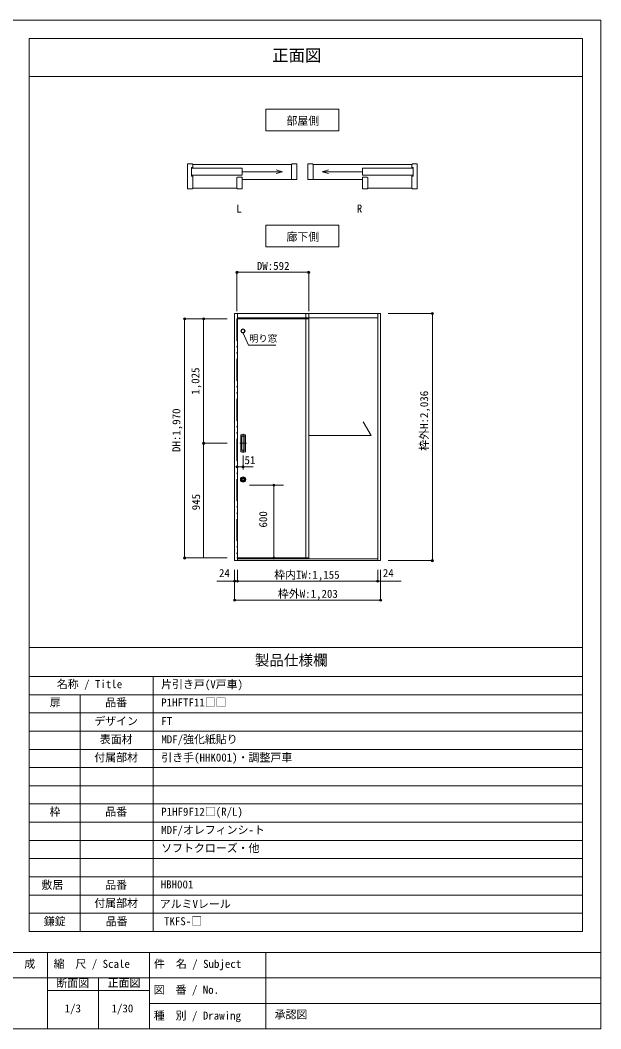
# Model space of a CAD drawing. Units: millimetres on the paper, enlarged 10 times, with parts at other scales. Extents: x -2000 to 11221, y -1870 to 1385.
# Drawn here: x 405 to 2000, y -1385 to 1385 of the extents above; entities that cross this region are included whole.
import ezdxf
from ezdxf.enums import TextEntityAlignment as Align

# ---------------------------------------------------------------- set-up
doc = ezdxf.new("R2010")
doc.units = ezdxf.units.MM
doc.header["$LTSCALE"] = 10
doc.header["$PDMODE"] = 32
doc.header["$PDSIZE"] = 6
doc.linetypes.add('DASHED_DOUBLE_DOTTED', pattern=[11, 6, -1.5, 0.25, -1.5, 0.25, -1.5])
doc.layers.add('1-1_0', color=7, linetype='Continuous', lineweight=18)
doc.layers.add('3-0', color=7, linetype='Continuous', lineweight=20)
doc.styles.add('ＭＳ ゴシック', font='')
doc.styles.get('ＭＳ ゴシック').set_extended_font_data('MS Gothic')

msp = doc.modelspace()

# ---------------------------------------------------------------- linework, layer by layer
at = {"layer": '1-1_0'}
for p, q in [((1950, 1335), (430, 1335)), ((430, -337.5), (430, 1335)), ((1950, -1117.5), (1950, 1335)), ((430, 1230), (1950, 1230)), ((430, -1117.5), (430, -337.5)), ((430, -337.5), (1950, -337.5)), ((430, -417.5), (1950, -417.5)), ((770, -1117.5), (770, -417.5)), ((430, -467.5), (1950, -467.5)), ((570, -1117.5), (570, -467.5)), ((430, -517.5), (1950, -517.5)), ((430, -567.5), (1950, -567.5)), ((430, -617.5), (1950, -617.5)), ((430, -667.5), (1950, -667.5)), ((430, -717.5), (1950, -717.5)), ((430, -767.5), (1950, -767.5)), ((430, -817.5), (1950, -817.5)), ((430, -867.5), (1950, -867.5)), ((430, -917.5), (1950, -917.5)), ((430, -967.5), (1950, -967.5)), ((430, -1017.5), (1950, -1017.5))]:
    msp.add_line(p, q, dxfattribs=at)
at = {"layer": '1-1_0', "lineweight": 20}
for p, q in [((430, -1067.5), (1950, -1067.5)), ((430, -1117.5), (1950, -1117.5)), ((2000, -1175), (-2000, -1175)), ((2000, -1175), (-2000, -1175)), ((480, -1175), (480, -1385)), ((760, -1175), (760, -1385)), ((1080, -1175), (1080, -1385)), ((2000, -1245), (-1190, -1245)), ((2000, -1245), (-1190, -1245)), ((620, -1245), (620, -1385)), ((760, -1280), (480, -1280)), ((2000, -1315), (760, -1315)), ((2000, -1315), (760, -1315)), ((-2000, -1385), (2000, -1385)), ((-2000, -1385), (2000, -1385))]:
    msp.add_line(p, q, dxfattribs=at)
at = {"layer": '1-1_0'}
msp.add_lwpolyline([(2000, -1385), (2000, 1385), (-2000, 1385), (-2000, -1385)], dxfattribs=at)
at = {"layer": '1-1_0', "lineweight": 20}
for points in [[(430, 1230), (1950, 1230), (430, 1230)], [(430, 1230), (430, -337.5), (430, 1230)]]:
    msp.add_lwpolyline(points, dxfattribs=at)
msp.add_lwpolyline([(430, 1230), (1950, 1230), (1950, -337.5), (430, -337.5)], close=True, dxfattribs=at)
at = {"layer": '3-0'}
for p, q in [((877.36, 990.19), (864.46, 990.19)), ((864.46, 921.79), (864.46, 990.19)), ((875.86, 980.59), (875.86, 957.04)), ((878.86, 980.59), (875.86, 980.59)), ((875.86, 978.79), (1014.87, 978.79)), ((878.86, 988.39), (1150.66, 988.39)), ((1014.87, 978.79), (1014.87, 958.99)), ((1125.21, 968.89), (1107.82, 973.55)), ((1150.66, 988.69), (1150.66, 947.59)), ((1165.06, 947.59), (1165.06, 990.19)), ((1195.06, 947.59), (1195.06, 990.19)), ((1209.46, 988.69), (1209.46, 947.59)), ((1481.26, 988.39), (1209.46, 988.39)), ((1234.91, 968.89), (1252.3, 973.55)), ((1484.26, 978.79), (1345.25, 978.79)), ((1345.25, 978.79), (1345.25, 958.99)), ((1481.26, 980.59), (1484.26, 980.59)), ((1482.76, 990.19), (1495.66, 990.19)), ((1484.26, 980.59), (1484.26, 957.04)), ((1495.66, 921.79), (1495.66, 990.19)), ((1014.87, 958.99), (875.86, 958.99)), ((875.86, 957.04), (878.86, 957.04)), ((1014.87, 968.89), (1125.21, 968.89)), ((1014.87, 921.79), (1014.87, 954.19)), ((1014.87, 947.59), (1165.06, 947.59)), ((1125.21, 968.89), (1107.82, 964.23)), ((1345.25, 947.59), (1195.06, 947.59)), ((1234.91, 968.89), (1252.3, 964.23)), ((1345.25, 968.89), (1234.91, 968.89)), ((1345.25, 958.99), (1484.26, 958.99)), ((1345.25, 921.79), (1345.25, 954.19)), ((1484.26, 957.04), (1481.26, 957.04)), ((877.36, 921.79), (864.46, 921.79)), ((878.86, 923.59), (1000.47, 923.59)), ((1481.26, 923.59), (1359.65, 923.59)), ((1482.76, 921.79), (1495.66, 921.79)), ((1002, 579.59), (994, 579.59)), ((1002, 579.59), (994, 579.59)), ((1000.33, 564.82), (1197.66, 564.82)), ((1002, 579.59), (1189.66, 579.59)), ((1002, 567.59), (1189.66, 567.59)), ((1197.66, 579.59), (1189.66, 579.59)), ((1197.66, -93.85), (1197.66, 579.59)), ((1197.66, 579.59), (1395, 579.59)), ((1197.66, 569.92), (1197.66, -93.08)), ((1197.66, 567.59), (1197.66, -94.08)), ((1197.66, 567.59), (1387, 567.59)), ((1197.66, 564.82), (1197.66, -94.18)), ((1387, 579.59), (1387, 571.59)), ((1395, 579.59), (1387, 579.59)), ((1369.28, 244.09), (1346.72, 281.81)), ((1008.08, 223.15), (1026.36, 223.15)), ((1017.33, 249.25), (1017.33, 196.98)), ((1197.66, 244.09), (1369.28, 244.09)), ((1000.33, -91.85), (1197.66, -91.85)), ((1002, -94.18), (1002, -99.18)), ((1002, -94.18), (1387, -94.18)), ((1002, -99.18), (1387, -99.18)), ((1387, -94.18), (1387, -99.18))]:
    msp.add_line(p, q, dxfattribs=at)
at = {"layer": '3-0', "color": 4, "lineweight": 9}
for p, q in [((1000.33, 692.67), (1000.33, 585.51)), ((1000.33, 692.67), (1197.66, 692.67)), ((1197.66, 692.67), (1197.66, 585.51)), ((856.61, 564.82), (973.39, 564.82)), ((856.61, 564.82), (856.61, -91.85)), ((908.93, 564.82), (973.39, 564.82)), ((908.93, 223.15), (908.93, 564.82)), ((1415.84, 579.59), (1537.19, 579.59)), ((1537.19, 579.59), (1537.19, -99.18)), ((1032.53, 492.39), (1017.19, 525.66)), ((1106.87, 492.39), (1032.53, 492.39)), ((908.93, 223.15), (973.39, 223.15)), ((908.93, -91.85), (908.93, 223.15)), ((1017.33, 189.25), (1017.33, 151.4)), ((1000.33, 158.52), (1045.22, 158.52)), ((1128.33, 108.15), (1035, 108.15)), ((1101.66, -91.85), (1101.66, 108.15)), ((856.61, -91.85), (973.39, -91.85)), ((1128.33, -91.85), (1035, -91.85)), ((1415.84, -99.18), (1537.19, -99.18)), ((994, -124.9), (994, -155.57)), ((994, -124.9), (994, -155.57)), ((1002, -124.9), (1002, -155.57)), ((1387, -155.57), (1387, -124.9)), ((1395, -124.9), (1395, -155.57)), ((1002, -155.57), (945.47, -155.57)), ((994, -155.57), (994, -207.9)), ((1002, -155.57), (1452, -155.57)), ((1387, -155.57), (1443.53, -155.57)), ((1395, -207.9), (1395, -155.57)), ((994, -207.9), (1395, -207.9))]:
    msp.add_line(p, q, dxfattribs=at)
at = {"layer": '3-0', "linetype": 'DASHED_DOUBLE_DOTTED'}
msp.add_line((1000.33, 564.82), (1000.33, -91.85), dxfattribs=at)
at = {"layer": '3-0', "color": 3}
for p, q in [((1011, 246.49), (1023.66, 246.49)), ((1011, 199.82), (1011, 246.49)), ((1011, 242.49), (1023.66, 242.49)), ((1012.66, 203.82), (1012.66, 242.49)), ((1022, 242.49), (1022, 203.82)), ((1023.66, 246.49), (1023.66, 199.82)), ((1023.66, 203.82), (1011, 203.82)), ((1023.66, 199.82), (1011, 199.82))]:
    msp.add_line(p, q, dxfattribs=at)
at = {"layer": '3-0'}
for points in [[(1080.06, 1140.93), (1280.06, 1140.93), (1280.06, 1080.93), (1080.06, 1080.93)], [(1080.06, 762.25), (1280.06, 762.25), (1280.06, 822.25), (1080.06, 822.25)]]:
    msp.add_lwpolyline(points, close=True, dxfattribs=at)
for points in [[(877.36, 990.19), (878.86, 988.69), (878.86, 980.59)], [(1150.66, 988.69), (1152.16, 990.19), (1165.06, 990.19)], [(1209.46, 988.69), (1207.96, 990.19), (1195.06, 990.19)], [(1482.76, 990.19), (1481.26, 988.69), (1481.26, 980.59)], [(877.36, 921.79), (878.86, 923.29), (878.86, 957.04)], [(1000.47, 923.29), (1000.47, 952.69), (1001.97, 954.19), (1014.87, 954.19)], [(1359.65, 923.29), (1359.65, 952.69), (1358.15, 954.19), (1345.25, 954.19)], [(1482.76, 921.79), (1481.26, 923.29), (1481.26, 957.04)], [(1000.47, 923.29), (1001.97, 921.79), (1014.87, 921.79)], [(1359.65, 923.29), (1358.15, 921.79), (1345.25, 921.79)], [(994, 579.59), (994, -99.18), (1002, -99.18), (1002, 579.59)], [(1189.66, 579.59), (1189.66, -94.18), (1197.66, -94.18)], [(1189.66, 567.59), (1197.66, 567.59), (1197.66, -94.08)], [(1387, 579.59), (1387, -99.18), (1395, -99.18), (1395, 579.59)]]:
    msp.add_lwpolyline(points, dxfattribs=at)
at = {"layer": '3-0', "color": 3}
for radius in [5.83, 4.5]:
    msp.add_circle((1017, 531.49), radius, dxfattribs=at)
at = {"layer": '3-0', "lineweight": 18}
for radius in [7.33, 5.67, 5]:
    msp.add_circle((1017.33, 123.49), radius, dxfattribs=at)
for start, end in [(124.19308, 304.19308), (304.19308, 124.19308)]:
    msp.add_arc((1017.33, 123.49), 2.67, start, end, dxfattribs=at)
at = {"layer": '3-0', "color": 4}
for p in [(1000.33, 692.67), (1197.66, 692.67), (1537.19, 579.59), (856.61, 564.82), (908.93, 564.82), (908.93, 223.15), (1000.33, 158.52), (1017.33, 158.52), (1101.66, 108.15), (856.61, -91.85), (1101.66, -91.85), (1537.19, -99.18), (994, -155.57), (1002, -155.57), (1387, -155.57), (994, -207.9), (1395, -207.9)]:
    msp.add_point(p, dxfattribs=at)

# ---------------------------------------------------------------- texts
at = {"layer": '1-1_0', "style": 'ＭＳ ゴシック'}
for s, height, p in [('正面図', 32.99, (1097.24, 1261.98)), ('製品仕様欄', 29.33, (1049.4, -396.07)), ('名称 / Title', 21.99, (505.64, -456.06)), ('片引き戸(V戸車)', 21.99, (792.33, -456.36)), ('扉', 21.99, (486.33, -506.36)), ('品番', 21.99, (638.67, -506.36)), ('P1HFTF11□□', 21.99, (792.33, -506.36)), ('デザイン', 21.99, (608.75, -557.5)), ('FT', 21.99, (792.7, -557.5)), ('表面材', 21.99, (623.75, -607.5)), ('MDF/強化紙貼り', 21.99, (792.7, -607.5)), ('付属部材', 21.99, (608.75, -657.5)), ('引き手(HHK001)・調整戸車', 21.99, (792.7, -657.5)), ('枠', 21.99, (485.67, -806.36)), ('品番', 21.99, (638.67, -806.36)), ('P1HF9F12□(R/L)', 21.99, (792.33, -806.36)), ('MDF/オレフィンシ-ト', 21.99, (792.33, -856.36)), ('ソフトクローズ・他', 21.99, (792.33, -906.36)), ('敷居', 21.99, (463.65, -1007.36)), ('品番', 21.99, (638.75, -1007.5)), ('HBH001', 21.99, (791.06, -1005.99)), ('付属部材', 21.99, (608.75, -1057.5)), ('アルミVレール', 21.99, (788.47, -1059.75)), ('鎌錠', 21.99, (470, -1107.5)), ('品番', 21.99, (640, -1107.5)), ('TKFS-□', 21.99, (800, -1107.1)), ('作\u3000成', 21.99, (356.17, -1224.21)), ('縮\u3000尺 / Scale', 21.99, (496.68, -1224.21)), ('件\u3000名 / Subject', 21.99, (772.61, -1224.24)), ('断面図', 21.99, (504.6, -1277.15)), ('正面図', 21.99, (645.4, -1276.44)), ('図\u3000番 / No.', 21.99, (771.77, -1295.35)), ('1/3', 21.99, (527.17, -1346.45)), ('1/30', 21.99, (655.92, -1346.45)), ('種\u3000別 / Drawing', 21.99, (771.94, -1366.29)), ('承認図', 21.99, (1104.03, -1363.1))]:
    msp.add_text(s, height=height, dxfattribs=at).set_placement(p, align=Align.BOTTOM_LEFT)
at = {"layer": '3-0', "style": 'ＭＳ ゴシック'}
for s, height, p in [('部屋側', 21.99, (1136.46, 1090.93)), ('L', 21.99, (998.92, 850.05)), ('R', 21.99, (1329.52, 850.05)), ('廊下側', 21.99, (1136.46, 772.25)), ('DW:592', 21.99, (1055.1, 692.67)), ('明り窓', 18.33, (1033.85, 496.08)), ('51', 21.99, (1021.23, 159.16)), ('24', 21.99, (951.13, -150.9)), ('枠内IW:1,155', 21.99, (1102.87, -155.57)), ('24', 21.99, (1401.19, -150.9)), ('枠外W:1,203', 21.99, (1112.87, -207.9))]:
    msp.add_text(s, height=height, dxfattribs=at).set_placement(p, align=Align.BOTTOM_LEFT)
for s, p in [('1,025', (903.93, 356.49)), ('枠外H:2,036', (1532.19, 202.42)), ('DH:1,970', (851.61, 198.99)), ('945', (905.73, 39.07)), ('600', (1090, -8.35))]:
    msp.add_text(s, height=21.99, rotation=90, dxfattribs=at).set_placement(p, align=Align.BOTTOM_LEFT)

doc.saveas('drawing.dxf')
